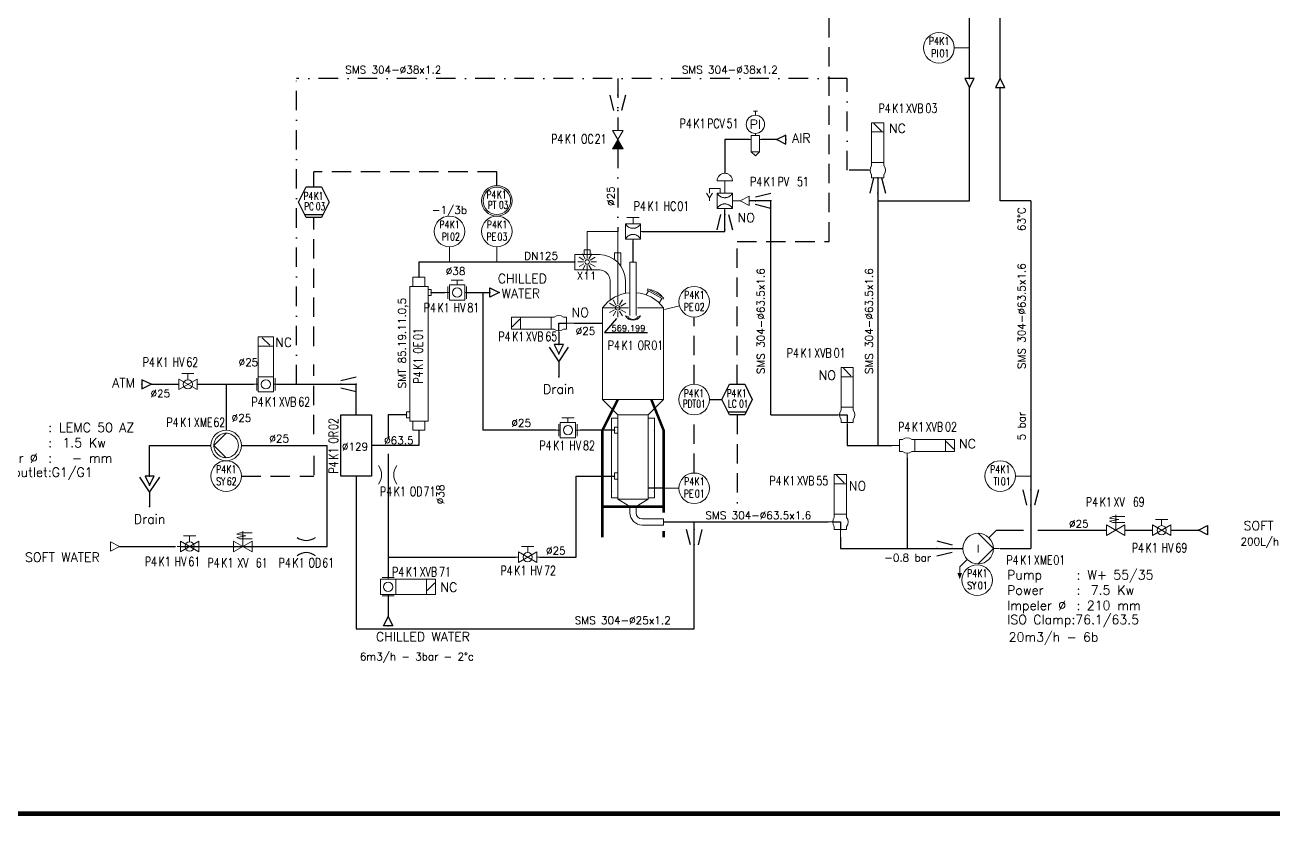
# Model space of a CAD drawing. Header units: inches. Extents: x 12478 to 14012, y 23861 to 24899.
# Drawn here: x 12810.5 to 13218.5, y 23861.4 to 24120.1 of the extents above; entities that cross this region are included whole.
import ezdxf
from ezdxf.enums import TextEntityAlignment as Align

# ---------------------------------------------------------------- set-up
doc = ezdxf.new("R2010")
doc.units = ezdxf.units.IN
doc.header["$MEASUREMENT"] = 0
for name, pattern in [('ACAD_ISO02W100', [15, 12, -3]), ('DASHDOT2', [12.7, 6.35, -3.175, 0, -3.175]), ('DASHED2', [9.525, 6.35, -3.175])]:
    doc.linetypes.add(name, pattern=pattern)
for name, color, linetype in [('14 Pipe Water Cold', 142, 'Continuous'), ('60 TXT International', 7, 'Continuous'), ('CUVERIE', 7, 'Continuous'), ('LIAISON INSTRUMENTATION', 140, 'DASHED2'), ('MATERIEL-DIVERS', 7, 'Continuous'), ('POMPES-PROCESS', 7, 'Continuous'), ('REPERES', 7, 'Continuous'), ('techn-data', 7, 'Continuous'), ('TEXTES', 7, 'Continuous'), ('TUYAUTERIE-DIVERS', 73, 'Continuous'), ('TUYAUTERIE-EAU UTILITES FROIDE', 142, 'Continuous'), ('TUYAUTERIE-GAZ', 3, 'Continuous'), ('TUYAUTERIE-NEP', 4, 'DASHDOT2'), ('TUYAUTERIE-PROCESS', 30, 'Continuous'), ('TXT_ENG', 7, 'Continuous'), ('TXT_FR', 7, 'Continuous'), ('VANNES', 7, 'Continuous'), ('ZN', 1, 'Continuous')]:
    doc.layers.add(name, color=color, linetype=linetype)
for name, color, linetype, lineweight in [('31 Equipment', 7, 'Continuous', 9), ('33 Instruments Labels', 7, 'Continuous', 9), ('40 TXT Data', 7, 'Continuous', 9), ('43 TXT English', 7, 'Continuous', 9)]:
    doc.layers.add(name, color=color, linetype=linetype, lineweight=lineweight)
doc.layers.get('33 Instruments Labels').off()
doc.layers.get('REPERES').off()
doc.styles.add('ROMANS', font='ROMANS.SHX')
doc.styles.add('ROMANT', font='romant')

# ---------------------------------------------------------------- blocks, each defined once
blk = doc.blocks.new('EGOUT')
at = {"color": 7}
for p, q in [((-3.2, 9.61), (0, 4.81)), ((0, 4.81), (3.2, 9.61)), ((0, 4.81), (0, 0))]:
    blk.add_line(p, q, dxfattribs=at)
at = {"color": 7, "extrusion": (0, -1, 0)}
blk.add_point((0, 0), dxfattribs=at)
at = {"layer": 'POMPES-PROCESS', "style": 'ROMANS'}
blk.add_attdef('EGOUT', text='', height=3, dxfattribs=at).set_placement((0, -4), align=Align.MIDDLE)
blk = doc.blocks.new('REPNORM')
at = {"layer": 'TEXTES', "style": 'ROMANS', "width": 0.75}
for tag, p in [('ZONE', (-9.75, -1.25)), ('SOUSZONE', (-5.25, -1.25)), ('ELEMENT', (0, -1.25)), ('NUM', (4.5, -1.25))]:
    blk.add_attdef(tag, p, '', height=3, dxfattribs=at)
blk = doc.blocks.new('FLE23')
at = {"color": 7}
for p, q in [((0, -1.5), (0, 1.5)), ((0, 1.5), (3, 0)), ((3, 0), (0, -1.5))]:
    blk.add_line(p, q, dxfattribs=at)
at = {"layer": 'MATERIEL-DIVERS', "color": 2}
for p in [(0, 0), (3, 0)]:
    blk.add_point(p, dxfattribs=at)
at = {"layer": 'MATERIEL-DIVERS', "color": 7, "extrusion": (-1, 0, 0)}
blk.add_point((0, 0), dxfattribs=at)
at = {"layer": 'MATERIEL-DIVERS', "color": 7, "extrusion": (1, 0, 0)}
blk.add_point((3, 0), dxfattribs=at)
blk = doc.blocks.new('POT')
at = {"layer": 'MATERIEL-DIVERS'}
for p, q in [((-10, 40), (10, 40)), ((-10, 0), (-10, 40)), ((10, 40), (10, 0)), ((10, 0), (-10, 0))]:
    blk.add_line(p, q, dxfattribs=at)
blk = doc.blocks.new('FLE23-A')
at = {"color": 7}
for p, q in [((0, 1.5), (-3, 0)), ((-3, 0), (0, -1.5)), ((0, -1.5), (0, 1.5))]:
    blk.add_line(p, q, dxfattribs=at)
at = {"layer": 'MATERIEL-DIVERS', "color": 7, "extrusion": (-1, 0, 0)}
blk.add_point((-3, 0), dxfattribs=at)
at = {"layer": 'MATERIEL-DIVERS', "color": 2}
for p in [(-3, 0), (0, 0)]:
    blk.add_point(p, dxfattribs=at)
at = {"layer": 'MATERIEL-DIVERS', "color": 7, "extrusion": (1, 0, 0)}
blk.add_point((0, 0), dxfattribs=at)
blk = doc.blocks.new('CR')
at = {"color": 7}
for p, q in [((-2.5, 2.5), (2.5, 1.25)), ((2.5, 1.25), (2.5, 1.25)), ((2.5, -1.25), (-2.5, -2.5))]:
    blk.add_line(p, q, dxfattribs=at)
at = {"color": 7, "extrusion": (-1, 0, 0)}
blk.add_point((-2.5, 0), dxfattribs=at)
at = {"color": 7, "extrusion": (1, 0, 0)}
blk.add_point((2.5, 0), dxfattribs=at)
blk = doc.blocks.new('SMS-304-63')
at = {"layer": 'techn-data', "style": 'ROMANS'}
blk.add_text('SMS 304-%%C63.5x1.6', height=2.5, dxfattribs=at).set_placement((1.64, 2.84), align=Align.MIDDLE_CENTER)
blk = doc.blocks.new('SMS-304-38')
at = {"layer": 'techn-data', "style": 'ROMANS'}
blk.add_text('SMS 304-%%C38x1.2', height=2.5, dxfattribs=at).set_placement((1.64, 2.84), align=Align.MIDDLE_CENTER)
blk = doc.blocks.new('SMS-304-25')
at = {"layer": 'techn-data', "style": 'ROMANS'}
blk.add_text('SMS 304-%%C25x1.2', height=2.5, dxfattribs=at).set_placement((1.64, 2.84), align=Align.MIDDLE_CENTER)
blk = doc.blocks.new('APV-INS-M-L-PI')
at = {"layer": '31 Equipment', "color": 7}
blk.add_line((0, -5), (0, -10), dxfattribs=at)
blk.add_circle((0, 0), 5, dxfattribs=at)
blk = doc.blocks.new('REPINS')
at = {"layer": 'TEXTES', "style": 'ROMANS', "width": 0.75}
for tag, p in [('ZONE', (-3.3, 1)), ('SOUSZONE', (0.1, 1)), ('NUM', (0.2, -3))]:
    blk.add_attdef(tag, p, '', height=2.5, dxfattribs=at)
blk.add_attdef('ELEMENT', text='', height=2.5, dxfattribs=at).set_placement((-0.2, -3), align=Align.RIGHT)
blk = doc.blocks.new('APV-FCE-NRV-GEN-1')
at = {"layer": '31 Equipment'}
h = blk.add_hatch(dxfattribs=at)
h.set_pattern_fill('ANSI31', color=256, scale=0.01, style=0)
h.set_pattern_definition([(45, (0, 0), (-0.02245064, 0.02245064), [])])
h.paths.add_polyline_path([(3, 1.75), (3, -1.75), (0, 0)])
at = {"layer": '31 Equipment', "linetype": 'ACAD_ISO02W100', "ltscale": 38}
for p, q in [((-3, 0), (-5, 0)), ((0, 0), (-3, 1.75)), ((-3, 1.75), (-3, -1.75)), ((0, 0), (-3, -1.75)), ((0, 0), (3, 1.75)), ((0, 0), (3, -1.75)), ((3, 1.75), (3, -1.75)), ((3, 0), (5, 0))]:
    blk.add_line(p, q, dxfattribs=at)
blk = doc.blocks.new('APV-VLV-MODUL-CPVO-1')
at = {"layer": '31 Equipment', "linetype": 'ACAD_ISO02W100', "ltscale": 38}
for p, q in [((2.5, 6.5), (-2.5, 6.5)), ((0, 2.5), (0, 6.5)), ((-2.5, 0), (-5, 0)), ((2.5, 2.5), (-2.5, 2.5)), ((-2.5, 2.5), (-2.5, -2.5)), ((2.5, -2.5), (2.5, 2.5)), ((-2.5, -2.5), (2.5, -2.5)), ((0, -2.5), (0, -5))]:
    blk.add_line(p, q, dxfattribs=at)
at = {"layer": '31 Equipment'}
for p, q in [((-8, 0), (-10, 0)), ((1.5, 2.5), (1.5, 4)), ((1.5, 4), (5, 4)), ((4, 2.5), (5, 1)), ((5, 2.5), (5, 4)), ((5, 1), (6, 2.5)), ((5, 1), (5, 0))]:
    blk.add_line(p, q, dxfattribs=at)
at = {"layer": '31 Equipment', "color": 7}
for p, q in [((-8, -1.5), (-8, 1.5)), ((-8, 1.5), (-5, 0)), ((-5, 0), (-8, -1.5))]:
    blk.add_line(p, q, dxfattribs=at)
at = {"layer": '31 Equipment', "linetype": 'ACAD_ISO02W100', "ltscale": 38}
for centre, radius, start, end in [((0, 6.5), 2.5, 0, 180), ((0, 3.83), 2.83, 208.0725, 331.9275), ((0, -3.83), 2.83, 28.0725, 151.9275)]:
    blk.add_arc(centre, radius, start, end, dxfattribs=at)
blk = doc.blocks.new('APV-PNE-GEN-PRESREGL-1')
at = {"layer": '31 Equipment', "color": 7}
for p, q in [((-0.67, 9.33), (0.67, 9.33)), ((0, 8), (0, 9.33)), ((-1.33, 0), (-2, 0)), ((-1.33, -4), (-1.33, 1.33)), ((-1.33, 1.33), (1.33, 1.33)), ((1.33, 1.33), (1.33, -4)), ((1.33, 0), (2, 0)), ((-1.33, -4), (0, -5.33)), ((1.33, -4), (-1.33, -4)), ((0, -5.33), (1.33, -4))]:
    blk.add_line(p, q, dxfattribs=at)
at = {"layer": '31 Equipment'}
blk.add_line((0, 2), (0, 1.33), dxfattribs=at)
blk.add_circle((0, 5), 3, dxfattribs=at)
at = {"layer": '31 Equipment', "style": 'ROMANS'}
blk.add_text('PI', height=3, dxfattribs=at).set_placement((0, 5), align=Align.MIDDLE)
blk = doc.blocks.new('REPNORM1')
at = {"layer": 'TEXTES', "style": 'ROMANS', "width": 0.75}
for tag, p in [('ZONE', (-9.75, -1.25)), ('SOUSZONE', (-5.25, -1.25)), ('ELEMENT', (-0.75, -1.25)), ('NUM', (5.59, -1.22))]:
    blk.add_attdef(tag, p, '', height=3, dxfattribs=at)
blk = doc.blocks.new('APV-VLVM-MODUL-RG+RGE-1')
at = {"layer": '31 Equipment', "ltscale": 38}
for p, q in [((-2, 4.5), (2, 4.5)), ((0, 2.5), (0, 4.5))]:
    blk.add_line(p, q, dxfattribs=at)
at = {"layer": '31 Equipment', "linetype": 'ACAD_ISO02W100', "ltscale": 38}
for p, q in [((2.5, 2.5), (-2.5, 2.5)), ((-2.5, 2.5), (-2.5, -2.5)), ((2.5, -2.5), (2.5, 2.5)), ((2.5, 0), (5, 0)), ((-2.5, -2.5), (2.5, -2.5)), ((0, -2.5), (0, -5))]:
    blk.add_line(p, q, dxfattribs=at)
for centre, start, end in [((0, 3.83), 208.0725, 331.9275), ((0, -3.83), 28.0725, 151.9275)]:
    blk.add_arc(centre, 2.83, start, end, dxfattribs=at)
blk = doc.blocks.new('APV-EQUIPT-SPECIAL-COLUMN-2')
at = {"layer": '31 Equipment'}
for p, q in [((-15, 100), (-5, 100)), ((-15, 95), (-15, 100)), ((-5, 80), (-5, 100)), ((-16, 93.94), (-14, 93.94)), ((-16, 93.94), (-16, 92.4)), ((-14, 92.4), (-14, 93.94)), ((-19, 92.4), (-19, 87.4)), ((-19, 92.4), (-11, 92.4)), ((-6, 92.94), (-4, 92.94)), ((-6, 92.94), (-6, 91)), ((-4, 89), (-4, 92.94)), ((-1, 89.9), (1, 89.9)), ((-1, 72.53), (-1, 89.9)), ((1, 89.9), (1, 72.53)), ((-19, 87.4), (-11, 87.4)), ((-7.5, 83.9), (-7.5, 77.5)), ((-2.5, 83.9), (-2.5, 79.75)), ((5.07, 80.54), (4.33, 79.24)), ((4.64, 80.79), (4.89, 81.22)), ((9.85, 77.81), (4.64, 80.79)), ((10.1, 78.25), (4.89, 81.22)), ((8.67, 76.76), (9.41, 78.06)), ((9.85, 77.81), (10.1, 78.25)), ((-1.5, 75), (-10, 75)), ((-10, 75), (-10, 45)), ((10, 75), (1.5, 75)), ((10, 45), (10, 75)), ((-1.63, 72.15), (-2.5, 72.4)), ((2.5, 72.4), (1.63, 72.15)), ((-5, 40), (-10, 45)), ((10, 45), (-10, 45)), ((10, 45), (5, 40)), ((-5, 38.9), (-7, 38.9)), ((-7, 38.9), (-7, 12.9)), ((5, 40), (-5, 40)), ((-5, 40), (-5, 12.4)), ((5, 12.4), (5, 40)), ((5, 38.9), (7, 38.9)), ((7, 38.9), (7, 12.9)), ((-5, 36), (-6, 36)), ((-6, 36), (-6, 34)), ((-6, 34), (-5, 34)), ((-5, 21.01), (-6, 21.01)), ((-6, 21.01), (-6, 19.01)), ((-6, 19.01), (-5, 19.01)), ((-7, 12.9), (-5, 12.9)), ((5, 12.4), (-5, 12.4)), ((-5, 12.4), (-1, 10)), ((1, 10), (5, 12.4)), ((7, 12.9), (5, 12.9)), ((-1, 10), (-1, 8)), ((1, 10), (-1, 10)), ((1, 8), (1, 10)), ((3, 6), (10, 6)), ((10, 6), (10, 4)), ((10, 4), (3, 4))]:
    blk.add_line(p, q, dxfattribs=at)
at = {"layer": '31 Equipment', "color": 7}
for p, q in [((-15, 91.19), (-15, 95)), ((-16.19, 90), (-18.05, 90)), ((-16.03, 90.6), (-17.65, 91.53)), ((-15.6, 91.03), (-16.53, 92.65)), ((-14.4, 91.03), (-13.47, 92.65)), ((-13.97, 90.6), (-12.35, 91.53)), ((-13.81, 90), (-11.95, 90)), ((-16.03, 89.4), (-17.65, 88.47)), ((-15.6, 88.97), (-16.53, 87.35)), ((-15, 88.81), (-15, 86.95)), ((-14.4, 88.97), (-13.47, 87.35)), ((-13.97, 89.4), (-12.35, 88.47)), ((-5.6, 76.03), (-6.53, 77.65)), ((-5, 76.19), (-5, 80)), ((-4.4, 76.03), (-3.47, 77.65)), ((-6.19, 75), (-8.05, 75)), ((-6.03, 75.6), (-7.65, 76.53)), ((-6.03, 74.4), (-7.65, 73.47)), ((-5.6, 73.97), (-6.53, 72.35)), ((-5, 73.81), (-5, 71.95)), ((-4.4, 73.97), (-3.47, 72.35)), ((-3.97, 75.6), (-2.35, 76.53)), ((-3.97, 74.4), (-2.35, 73.47)), ((-3.81, 75), (-1.95, 75))]:
    blk.add_line(p, q, dxfattribs=at)
at = {"layer": '31 Equipment', "ltscale": 38, "const_width": 0.83}
for points in [[(-10, 0), (-10, 35), (-5, 45)], [(10, 8), (10, 35), (6, 45)], [(-10, 10), (10, 10)], [(10, 0), (10, 2)]]:
    blk.add_lwpolyline(points, dxfattribs=at)
at = {"layer": '31 Equipment', "color": 7}
for centre in [(-15, 90), (-5, 75)]:
    blk.add_circle(centre, 0.738, dxfattribs=at)
at = {"layer": '31 Equipment'}
for centre, radius, start, end in [((-11, 83.9), 8.5, 0, 90), ((-11, 83.9), 3.5, 0, 90), ((0, 67.5), 12.5, 94.5886, 143.1301), ((0, 67.5), 12.5, 36.8699, 85.4114), ((4.52, 74.53), 6.5, 37.6353, 82.875), ((0, 73.82), 2.87, 209.4856, 330.5144), ((0, 73.07), 1.87, 209.4856, 330.5144), ((3, 8), 4, 180, 270), ((3, 8), 2, 180, 270)]:
    blk.add_arc(centre, radius, start, end, dxfattribs=at)
at = {"layer": '31 Equipment', "ltscale": 38}
for p in [(-5, 100), (-19, 90), (0, 90), (-10, 70), (-6, 35), (7, 35), (-6, 20), (-7, 15), (7, 15), (10, 5)]:
    blk.add_point(p, dxfattribs=at)
blk = doc.blocks.new('APV-INS-F-PLC-LC')
at = {"layer": '31 Equipment', "lineweight": -3}
for p, q in [((-5, 0), (-2.5, 5)), ((-2.5, 5), (2.5, 5)), ((2.5, 5), (5, 0)), ((-2.5, -5), (-5, 0)), ((5, 0), (2.5, -5)), ((-3, -4), (3, -4)), ((2.5, -5), (-2.5, -5))]:
    blk.add_line(p, q, dxfattribs=at)
blk = doc.blocks.new('APV-INS-M-L-PDT')
at = {"layer": '31 Equipment', "color": 7}
blk.add_circle((0, 0), 5, dxfattribs=at)
blk = doc.blocks.new('APV-INS-M-L-PE')
at = {"layer": '31 Equipment', "color": 7}
blk.add_line((0, -5), (0, -10), dxfattribs=at)
blk.add_circle((0, 0), 5, dxfattribs=at)
blk = doc.blocks.new('REPINS2')
at = {"layer": 'TEXTES', "style": 'ROMANS', "width": 0.7}
for tag, p in [('ZONE', (-3.35, 0.8)), ('SOUSZONE', (0.05, 0.8)), ('NUM', (0.7, -2.6))]:
    blk.add_attdef(tag, p, '', height=2.5, dxfattribs=at)
blk.add_attdef('ELEMENT', text='', height=2.5, dxfattribs=at).set_placement((-1.56, -2.59), align=Align.CENTER)
blk = doc.blocks.new('APV-VLV-SSEAT-SW41-3')
at = {"layer": '31 Equipment', "ltscale": 38}
for p, q in [((1.25, 15.25), (-1.25, 12.75)), ((-2, 2.5), (-2, 1.5)), ((2, 2.5), (2, 1.5)), ((2.5, 0), (4, 0)), ((-2, -2.5), (-2, -1.5)), ((2, -2.5), (-2, -2.5)), ((-2, -2.5), (2, -2.5)), ((0, -2.5), (0, -5)), ((2, -2.5), (2, -1.5))]:
    blk.add_line(p, q, dxfattribs=at)
for points in [[(-2, 12.5), (2, 12.5), (2, 15.5), (-2, 15.5)], [(-2, 2.5), (2, 2.5), (2, 12.5), (-2, 12.5)]]:
    blk.add_lwpolyline(points, close=True, dxfattribs=at)
for start, end in [(143.1301, 216.8699), (323.1301, 36.8699)]:
    blk.add_arc((0, 0), 2.5, start, end, dxfattribs=at)
blk = doc.blocks.new('APV-PMP-GEN-CENTRI-1')
at = {"layer": '31 Equipment', "ltscale": 38}
for p, q in [((5, 0), (0, 5)), ((-5, 0), (-7, 0)), ((5, 0), (0, -5)), ((5, 0), (7, 0))]:
    blk.add_line(p, q, dxfattribs=at)
blk.add_circle((0, 0), 5, dxfattribs=at)
at = {"layer": '31 Equipment', "style": 'ROMANT', "flags": 8}
blk.add_attdef('I', text='', height=2.5, dxfattribs=at).set_placement((0, 0), align=Align.MIDDLE)
blk = doc.blocks.new('APV-INS-M-L-TI')
at = {"layer": '31 Equipment', "color": 7}
blk.add_line((0, -5), (0, -10), dxfattribs=at)
blk.add_circle((0, 0), 5, dxfattribs=at)
blk = doc.blocks.new('APV-PMP-GEN-FLUSH-1')
at = {"layer": '31 Equipment', "color": 7}
for p, q in [((-3.54, 3.54), (-6, 6)), ((5.99, -6), (3.53, -3.54))]:
    blk.add_line(p, q, dxfattribs=at)
at = {"layer": '31 Equipment', "linetype": 'ACAD_ISO02W100', "ltscale": 38}
blk.add_line((6, -6), (6, -8), dxfattribs=at)
at = {"layer": '31 Equipment'}
blk.add_lwpolyline([(6, -10, 0, 1.5, 0), (6, -8, 1.5, 1.5, 0)], format="xyseb", dxfattribs=at)
blk = doc.blocks.new('APV-VLVM-BALL-KHV+MF-1')
at = {"layer": '31 Equipment', "ltscale": 38}
for p, q in [((-3, 0), (-4, 0)), ((3, 0), (4, 0))]:
    blk.add_line(p, q, dxfattribs=at)
at = {"layer": '31 Equipment'}
for p, q in [((-3, 1.734), (-3, -1.734)), ((-3, -1.734), (3, 1.734)), ((3, -1.734), (-3, 1.734)), ((-2, 3.5), (2, 3.5)), ((0, 1.5), (0, 3.5)), ((3, 1.734), (3, -1.734))]:
    blk.add_line(p, q, dxfattribs=at)
blk.add_circle((0, 0), 1.5, dxfattribs=at)
blk = doc.blocks.new('APV-VLV-SOLV-22-1')
at = {"layer": '31 Equipment', "linetype": 'ACAD_ISO02W100', "ltscale": 38}
for p, q in [((-1, 4.5), (-2, 4)), ((3, 4.5), (-1, 4.5)), ((0, 0), (0, 5)), ((-2, 4), (1, 3.5)), ((-2, 3), (1, 3.5)), ((-1, 2.5), (-2, 3)), ((3, 2.5), (-1, 2.5))]:
    blk.add_line(p, q, dxfattribs=at)
at = {"layer": '31 Equipment', "ltscale": 38}
for p, q in [((-3, 0), (-4, 0)), ((3, 0), (4, 0))]:
    blk.add_line(p, q, dxfattribs=at)
at = {"layer": '31 Equipment'}
for p, q in [((-3, 1.734), (-3, -1.734)), ((-3, -1.734), (3, 1.734)), ((3, -1.734), (-3, 1.734)), ((3, 1.734), (3, -1.734))]:
    blk.add_line(p, q, dxfattribs=at)
blk = doc.blocks.new('APV-FCE-GEN-REDBORE-1')
at = {"layer": '31 Equipment', "color": 7}
for centre, start, end in [((0, 7), 233.1, 306.9), ((0, -7), 53.1, 126.9)]:
    blk.add_arc(centre, 5, start, end, dxfattribs=at)
blk = doc.blocks.new('OP')
at = {"color": 7}
for centre, start, end in [((0, 7), 233.1, 306.9), ((0, -7), 53.1, 126.9)]:
    blk.add_arc(centre, 5, start, end, dxfattribs=at)
blk = doc.blocks.new('APV-PMP-GEN-VAC-1')
at = {"layer": '31 Equipment', "ltscale": 38}
for p, q in [((-5, 0), (-7, 0)), ((5, 0), (7, 0))]:
    blk.add_line(p, q, dxfattribs=at)
at = {"layer": '31 Equipment', "linetype": 'ACAD_ISO02W100', "ltscale": 38}
for p, q in [((0, 4), (4, 0)), ((4, 0), (0, -4))]:
    blk.add_line(p, q, dxfattribs=at)
at = {"layer": '31 Equipment', "ltscale": 38}
blk.add_circle((0, 0), 5, dxfattribs=at)
at = {"layer": '31 Equipment', "linetype": 'ACAD_ISO02W100', "ltscale": 38}
blk.add_circle((0, 0), 4, dxfattribs=at)
blk = doc.blocks.new('APV-SIGN-ARW-FLOW-1')
at = {"layer": '31 Equipment'}
for p, q in [((-1.5, -1.5), (-1.5, 1.5)), ((-1.5, 1.5), (1.5, 0)), ((1.5, 0), (-1.5, -1.5))]:
    blk.add_line(p, q, dxfattribs=at)
blk = doc.blocks.new('NBF_ARROW-4TEXTS')
at = {"layer": '40 TXT Data', "color": 5, "style": 'ROMANS'}
blk.add_attdef('CAPACITY', text='', height=2.5, dxfattribs=at).set_placement((-5, 4), align=Align.BOTTOM_RIGHT)
blk.add_attdef('PID-NO/TAG', text='', height=2.5, dxfattribs=at).set_placement((-5, -7), align=Align.TOP_RIGHT)
at = {"layer": '43 TXT English', "style": 'ROMANS'}
blk.add_attdef('TEXT-ENG', text='', height=3, dxfattribs=at).set_placement((-5, -1), align=Align.BOTTOM_RIGHT)
at = {"layer": '60 TXT International', "style": 'ROMANS'}
blk.add_attdef('TEXT-RUS', text='', height=3, dxfattribs=at).set_placement((-5, -2), align=Align.TOP_RIGHT)
blk = doc.blocks.new('APV-VLV-SSEAT-SW41-4')
at = {"layer": '31 Equipment', "ltscale": 38}
for p, q in [((1.25, 15.25), (-1.25, 12.75)), ((-2, 2.5), (-2, 1.5)), ((2, 2.5), (2, 1.5)), ((-2, -2.5), (-2, -1.5)), ((-2, -2.5), (2, -2.5)), ((2, -2.5), (2, -1.5))]:
    blk.add_line(p, q, dxfattribs=at)
at = {"layer": '31 Equipment', "lineweight": 30}
for p, q in [((2.5, 0), (0, 0)), ((0, 0), (0, -2.5))]:
    blk.add_line(p, q, dxfattribs=at)
at = {"layer": '31 Equipment'}
for p, q in [((4, 0), (2.5, 0)), ((0, -5), (0, -2.5))]:
    blk.add_line(p, q, dxfattribs=at)
at = {"layer": '31 Equipment', "ltscale": 38}
for points in [[(-2, 12.5), (2, 12.5), (2, 15.5), (-2, 15.5)], [(-2, 2.5), (2, 2.5), (2, 12.5), (-2, 12.5)]]:
    blk.add_lwpolyline(points, close=True, dxfattribs=at)
for start, end in [(143.1301, 216.8699), (323.1301, 36.8699)]:
    blk.add_arc((0, 0), 2.5, start, end, dxfattribs=at)
blk = doc.blocks.new('APV-INS-M-L-SY')
at = {"layer": '31 Equipment', "color": 7}
blk.add_circle((0, 0), 5, dxfattribs=at)
blk = doc.blocks.new('APV-VLVM-BFLY-SVS-1')
at = {"layer": '31 Equipment', "ltscale": 38}
for p, q in [((-2.5, 0), (-4, 0)), ((2.5, 2.5), (-2.5, 2.5)), ((-2.5, 2.5), (-2.5, -2.5)), ((-2, 4), (2, 4)), ((0, 2.5), (0, 4)), ((2.5, -2.5), (2.5, 2.5)), ((2.5, 0), (4, 0)), ((-2.5, -2.5), (2.5, -2.5))]:
    blk.add_line(p, q, dxfattribs=at)
at = {"layer": '31 Equipment'}
for p, q in [((-3, 2), (-3, -2)), ((3, -2), (3, 2))]:
    blk.add_line(p, q, dxfattribs=at)
at = {"layer": '31 Equipment', "ltscale": 38}
blk.add_circle((0, 0), 1.5, dxfattribs=at)
blk = doc.blocks.new('APV-VLV-BFLY-SVS-3')
at = {"layer": '31 Equipment', "ltscale": 38}
for p, q in [((1.25, 15.25), (-1.25, 12.75)), ((-2.5, 0), (-4, 0)), ((2.5, 2.5), (-2.5, 2.5)), ((-2.5, 2.5), (-2.5, -2.5)), ((2.5, -2.5), (2.5, 2.5)), ((2.5, 0), (4, 0)), ((-2.5, -2.5), (2.5, -2.5))]:
    blk.add_line(p, q, dxfattribs=at)
at = {"layer": '31 Equipment'}
for p, q in [((-3, 2), (-3, -2)), ((3, -2), (3, 2))]:
    blk.add_line(p, q, dxfattribs=at)
at = {"layer": '31 Equipment', "ltscale": 38}
for points in [[(-2.5, 12.5), (2.5, 12.5), (2.5, 15.5), (-2.5, 15.5)], [(-2.5, 2.5), (2.5, 2.5), (2.5, 12.5), (-2.5, 12.5)]]:
    blk.add_lwpolyline(points, close=True, dxfattribs=at)
blk.add_circle((0, 0), 1.5, dxfattribs=at)
blk = doc.blocks.new('APV-INS-F-L-TT')
at = {"layer": '31 Equipment'}
for radius in [5, 4.5]:
    blk.add_circle((0, 0), radius, dxfattribs=at)
blk = doc.blocks.new('APV-HEX-TUB-11')
at = {"layer": '31 Equipment'}
for p, q in [((3, 2), (0, 2)), ((0, 2), (0, -2)), ((47, 3), (3, 3)), ((3, 3), (3, -3)), ((4, 3), (4, 4)), ((4, 4), (6, 4)), ((6, 4), (6, 3)), ((47, -3), (47, 3)), ((47, 2), (50, 2)), ((50, 2), (50, -2)), ((0, -2), (3, -2)), ((3, -3), (47, -3)), ((44, -4), (44, -3)), ((46, -4), (44, -4)), ((46, -3), (46, -4)), ((50, -2), (47, -2))]:
    blk.add_line(p, q, dxfattribs=at)
at = {"layer": '31 Equipment', "ltscale": 38}
for p in [(0, 0), (5, 4), (50, 0), (45, -4)]:
    blk.add_point(p, dxfattribs=at)
blk = doc.blocks.new('TEXT-PUMP_caract_ANGLAIS')
at = {"layer": 'techn-data', "style": 'ROMANS'}
for s, p in [('Pump', (-22, 9)), ('Power', (-22, 4)), ('Kw', (14, 4)), ('Impeler %%C', (-22, -1)), ('mm', (14, -1))]:
    blk.add_text(s, height=3, dxfattribs=at).set_placement(p)
for p in [(2, 9), (2, 4), (2, -1)]:
    blk.add_text(':', height=3, dxfattribs=at).set_placement(p, align=Align.RIGHT)
blk.add_attdef('Type', (4.23, 9), '', height=3, dxfattribs=at)
for tag, p in [('Pui', (11.76, 4)), ('Dia', (11.76, -1))]:
    blk.add_attdef(tag, text='', height=3, dxfattribs=at).set_placement(p, align=Align.RIGHT)

msp = doc.modelspace()

# ---------------------------------------------------------------- linework, layer by layer
at = {"layer": '14 Pipe Water Cold'}
for p, q in [((12851.28, 23982.56), (12871.28, 23982.56)), ((12851.28, 23972.56), (12851.28, 23982.56)), ((12861.28, 23949.52), (12909.33, 23949.52))]:
    msp.add_line(p, q, dxfattribs=at)
at = {"layer": 'LIAISON INSTRUMENTATION'}
for p, q in [((13073.45, 24049.27), (13073.45, 24124.29)), ((12964.78, 24072.08), (12904.94, 24072.08)), ((12904.94, 24067.08), (12904.94, 24072.08)), ((12964.78, 24067.56), (12964.78, 24072.08)), ((12904.94, 24015.08), (12904.94, 24057.08)), ((13043.28, 24002.56), (13043.28, 24049.27)), ((13043.28, 24049.27), (13073.45, 24049.27)), ((13029.28, 24002.56), (13029.28, 24024.56)), ((12904.94, 23986.23), (12904.94, 24009.08)), ((13034.28, 23997.56), (13038.28, 23997.56)), ((13029.28, 23973.56), (13029.28, 23992.56)), ((13043.28, 23992.56), (13043.28, 23963.56)), ((12904.94, 23979.23), (12904.94, 23972.56)), ((12881.28, 23972.56), (12904.94, 23972.56))]:
    msp.add_line(p, q, dxfattribs=at)
at = {"layer": 'MATERIEL-DIVERS'}
msp.add_line((13019.28, 23968.56), (13014.28, 23968.56), dxfattribs=at)
at = {"layer": 'techn-data'}
msp.add_lwpolyline([(13003.84, 24024.03), (12999.95, 24019.52), (13014.07, 24019.52)], dxfattribs=at)
at = {"layer": 'TUYAUTERIE-DIVERS'}
for p, q in [((12990.03, 24022.56), (12999.28, 24022.56)), ((12985.03, 24019.56), (12985.03, 24015.58))]:
    msp.add_line(p, q, dxfattribs=at)
at = {"layer": 'TUYAUTERIE-EAU UTILITES FROIDE'}
for p, q in [((12943.28, 24032.56), (12947.8, 24032.56)), ((12954.8, 24032.56), (12962.52, 24032.56)), ((12960.21, 24032.56), (12960.21, 23987.56)), ((12935.28, 23992.56), (12929.24, 23992.56)), ((12929.24, 23992.56), (12929.24, 23984.62)), ((12984.02, 23987.56), (12960.21, 23987.56)), ((13003.28, 23987.56), (12992.02, 23987.56)), ((12881.28, 23982.56), (12909.33, 23982.56)), ((12909.33, 23949.52), (12909.33, 23982.56)), ((12929.24, 23979.86), (12929.24, 23957.56)), ((12990.75, 23972.56), (13003.28, 23972.56)), ((12990.75, 23946.06), (12990.75, 23972.56)), ((12929.24, 23957.56), (12929.24, 23939.35)), ((13128.08, 23954.85), (13136.91, 23954.85)), ((13141.56, 23954.85), (13164.08, 23954.85)), ((13170.08, 23954.85), (13179.08, 23954.85)), ((13185.08, 23954.85), (13194.08, 23954.85)), ((12841.48, 23949.52), (12859.73, 23949.52)), ((12867.33, 23949.52), (12876.33, 23949.52)), ((12929.24, 23946.06), (12970.86, 23946.06)), ((12978.86, 23946.06), (12990.75, 23946.06)), ((12929.24, 23933.35), (12929.24, 23926.55))]:
    msp.add_line(p, q, dxfattribs=at)
at = {"layer": 'TUYAUTERIE-GAZ'}
for p, q in [((13047.28, 24082.56), (13039.28, 24082.56)), ((13039.28, 24082.56), (13039.28, 24071.56)), ((13056.28, 24082.56), (13051.28, 24082.56)), ((12939.28, 24042.56), (12990.28, 24042.56)), ((12939.28, 24042.56), (12939.28, 24037.56)), ((12851.78, 24002.56), (12860.78, 24002.56)), ((12866.78, 24002.56), (12885.28, 24002.56)), ((12876.28, 24002.56), (12876.28, 23987.56)), ((12892.78, 24002.56), (12918.78, 24002.56)), ((12918.78, 23992.56), (12918.78, 24002.56)), ((12939.28, 23987.56), (12939.28, 23982.56)), ((12939.28, 23982.56), (12923.78, 23982.56))]:
    msp.add_line(p, q, dxfattribs=at)
at = {"layer": 'TUYAUTERIE-NEP'}
for p, q in [((12899.28, 24002.56), (12899.28, 24102.56)), ((13079.28, 24102.56), (12899.28, 24102.56)), ((13004.28, 24102.56), (13004.28, 24085.56)), ((13079.28, 24072.56), (13079.28, 24102.56)), ((13004.28, 24079.56), (13004.28, 24052.56)), ((13086.28, 24072.56), (13079.28, 24072.56))]:
    msp.add_line(p, q, dxfattribs=at)
at = {"layer": 'TUYAUTERIE-PROCESS'}
for p, q in [((13119.28, 24102.56), (13119.28, 24527.56)), ((13129.28, 24102.56), (13129.28, 24352.56)), ((13119.28, 24062.56), (13119.28, 24099.54)), ((13129.28, 24062.56), (13129.28, 24099.56)), ((13089.28, 24070.06), (13089.28, 23982.56)), ((13054.28, 24062.56), (13047.28, 24062.56)), ((13054.28, 23992.56), (13054.28, 24062.56)), ((13089.28, 24062.56), (13119.28, 24062.56)), ((13139.28, 24062.56), (13129.28, 24062.56)), ((13139.28, 24062.56), (13139.28, 23948.85)), ((13039.28, 24052.56), (13039.28, 24059.56)), ((13009.28, 24042.56), (13009.28, 24049.56)), ((13012.28, 24052.56), (13039.28, 24052.56)), ((13054.28, 23992.56), (13076.28, 23992.56)), ((13079.28, 23989.56), (13079.28, 23982.56)), ((13079.28, 23982.56), (13093.88, 23982.56)), ((13098.88, 23978.56), (13098.88, 23948.85)), ((12918.78, 23972.56), (12918.78, 23922.56)), ((13019.28, 23957.56), (13073.08, 23957.56)), ((13029.28, 23922.56), (13029.28, 23957.56)), ((13077.08, 23952.56), (13077.08, 23948.85)), ((13077.08, 23948.85), (13117.08, 23948.85)), ((13129.28, 23948.85), (13139.28, 23948.85)), ((12918.78, 23922.56), (13029.28, 23922.56))]:
    msp.add_line(p, q, dxfattribs=at)
at = {"layer": 'ZN', "const_width": 1.5}
msp.add_lwpolyline([(12478.5, 24597.54), (13028.76, 24597.54), (13028.76, 24820.54), (13635.97, 24820.54), (13635.97, 24350.51), (13547.76, 24350.51), (13547.76, 23862.15), (12478.5, 23862.15)], close=True, dxfattribs=at)

# ---------------------------------------------------------------- block references
at = {"layer": '31 Equipment'}
for name, p, rotation in [('APV-INS-M-L-PI', (13109.28, 24112.56), 90), ('APV-FCE-NRV-GEN-1', (13004.28, 24082.56), 270), ('APV-INS-M-L-PE', (13029.28, 24029.56), 285), ('APV-PMP-GEN-VAC-1', (12876.28, 23982.56), 180), ('APV-VLV-SSEAT-SW41-3', (13098.88, 23982.56), 270), ('APV-INS-M-L-TI', (13129.28, 23972.56), 90), ('APV-INS-M-L-PE', (13029.28, 23968.56), 270)]:
    msp.add_blockref(name, p, dxfattribs=dict(at, rotation=rotation))
at = {"layer": '31 Equipment', "xscale": -1}
for name, p in [('APV-VLV-SSEAT-SW41-3', (13089.28, 24072.56)), ('APV-PMP-GEN-FLUSH-1', (13122.08, 23948.85))]:
    msp.add_blockref(name, p, dxfattribs=at)
at = {"layer": '31 Equipment'}
for name, p in [('APV-INS-F-PLC-LC', (12904.94, 24062.08)), ('APV-INS-M-L-PI', (12949.28, 24052.56)), ('APV-INS-M-L-PI', (12964.78, 24052.56)), ('APV-VLVM-MODUL-RG+RGE-1', (13009.28, 24052.56)), ('APV-EQUIPT-SPECIAL-COLUMN-2', (13009.28, 23952.56)), ('APV-VLVM-BALL-KHV+MF-1', (12863.78, 24002.56)), ('APV-INS-M-L-PDT', (13029.28, 23997.56)), ('APV-INS-F-PLC-LC', (13043.28, 23997.56)), ('APV-VLV-SOLV-22-1', (13167.08, 23954.85)), ('APV-VLVM-BALL-KHV+MF-1', (13182.08, 23954.85)), ('APV-VLVM-BALL-KHV+MF-1', (12864.33, 23949.52)), ('APV-VLV-SOLV-22-1', (12881.74, 23949.52)), ('APV-SIGN-ARW-FLOW-1', (12839.98, 23949.52)), ('APV-VLVM-BALL-KHV+MF-1', (12974.86, 23946.06))]:
    msp.add_blockref(name, p, dxfattribs=at)
at = {"layer": '31 Equipment', "xscale": -1, "yscale": -1, "rotation": 270}
msp.add_blockref('APV-HEX-TUB-11', (12939.28, 23987.56), dxfattribs=at)
at = {"layer": '31 Equipment'}
for name, p, values in [('APV-PMP-GEN-CENTRI-1', (13122.08, 23948.85), {'I': 'I'}), ('NBF_ARROW-4TEXTS', (12839.98, 23949.52), {'TEXT-RUS': '  SOFT WATER'})]:
    msp.add_blockref(name, p, dxfattribs=at).add_auto_attribs(values)
at = {"layer": '33 Instruments Labels'}
msp.add_blockref('APV-INS-F-L-TT', (12964.78, 24062.56), dxfattribs=at)
at = {"layer": 'CUVERIE', "xscale": 0.5, "yscale": 0.5, "zscale": 0.5}
msp.add_blockref('POT', (12918.78, 23972.56), dxfattribs=at)
at = {"layer": 'MATERIEL-DIVERS', "xscale": -1, "rotation": 90}
for name, p in [('FLE23', (13119.28, 24102.56)), ('APV-VLV-SSEAT-SW41-4', (12985.03, 24022.56)), ('FLE23', (12851.28, 23972.56))]:
    msp.add_blockref(name, p, dxfattribs=at)
at = {"layer": 'MATERIEL-DIVERS', "xscale": -1, "yscale": -1, "rotation": 90}
msp.add_blockref('FLE23-A', (13129.28, 24099.56), dxfattribs=at)
at = {"layer": 'MATERIEL-DIVERS'}
for name, p, rotation in [('CR', (13004.28, 24094.56), 270), ('CR', (13089.28, 24067.56), 90), ('CR', (13051.78, 24062.56), 180), ('CR', (13039.26, 24055.56), 89.99999999999999), ('FLE23-A', (12985.03, 24015.56), 90), ('CR', (12916.28, 24002.56), 180), ('FLE23-A', (12848.78, 24002.56), 180), ('CR', (13139.28, 23965.56), 270), ('FLE23', (13197.08, 23954.85), 180), ('CR', (13029.28, 23952.56), 270), ('FLE23', (12929.24, 23923.55), 90)]:
    msp.add_blockref(name, p, dxfattribs=dict(at, rotation=rotation))
for name, p in [('FLE23-A', (13059.28, 24082.56)), ('OP', (12902.47, 23949.52)), ('CR', (13111.08, 23948.85))]:
    msp.add_blockref(name, p, dxfattribs=at)
at = {"layer": 'MATERIEL-DIVERS', "xscale": -1}
for name, p in [('FLE23-A', (12962.52, 24032.56)), ('APV-VLV-SSEAT-SW41-4', (13079.28, 23992.56)), ('APV-VLV-SSEAT-SW41-4', (13077.08, 23957.56))]:
    msp.add_blockref(name, p, dxfattribs=at)
at = {"layer": 'MATERIEL-DIVERS'}
msp.add_blockref('EGOUT', (12985.03, 24005.06), dxfattribs=at).add_auto_attribs({'EGOUT': 'Drain'})
ref = msp.add_blockref('EGOUT', (12851.28, 23962.56), dxfattribs=dict(at, xscale=-1))
ref.add_attrib('EGOUT', 'Drain', dxfattribs={"layer": 'POMPES-PROCESS', "height": 3, "style": 'ROMANS'}).set_placement((12851.28, 23958.56), align=Align.MIDDLE)
at = {"layer": 'REPERES'}
for name, p, values in [('REPINS', (13109.28, 24112.56), {'ZONE': 'P4', 'SOUSZONE': 'K1', 'ELEMENT': 'PI', 'NUM': '01'}), ('REPNORM1', (13099.28, 24092.56), {'ZONE': 'P4', 'SOUSZONE': 'K1', 'ELEMENT': 'XVB', 'NUM': '03'}), ('REPNORM1', (13034.28, 24087.56), {'ZONE': 'P4', 'SOUSZONE': 'K1', 'ELEMENT': 'PCV', 'NUM': '51'}), ('REPNORM', (12992.28, 24082.56), {'ZONE': 'P4', 'SOUSZONE': 'K1', 'ELEMENT': 'OC', 'NUM': '21'}), ('REPNORM1', (13057.28, 24068.56), {'ZONE': 'P4', 'SOUSZONE': 'K1', 'ELEMENT': 'PV', 'NUM': '51'}), ('REPINS2', (12964.78, 24062.56), {'ZONE': 'P4', 'SOUSZONE': 'K1', 'NUM': '03', 'ELEMENT': 'PT'}), ('REPINS2', (12904.94, 24062.08), {'ZONE': 'P4', 'SOUSZONE': 'K1', 'NUM': '03', 'ELEMENT': 'PC'}), ('REPNORM', (13019.28, 24060.56), {'ZONE': 'P4', 'SOUSZONE': 'K1', 'ELEMENT': 'HC', 'NUM': '01'}), ('REPINS', (12949.28, 24052.56), {'ZONE': 'P4', 'SOUSZONE': 'K1', 'ELEMENT': 'PI', 'NUM': '02'}), ('REPINS', (12964.78, 24052.56), {'ZONE': 'P4', 'SOUSZONE': 'K1', 'ELEMENT': 'PE', 'NUM': '03'}), ('REPINS', (13029.28, 24029.56), {'ZONE': 'P4', 'SOUSZONE': 'K1', 'ELEMENT': 'PE', 'NUM': '02'}), ('REPNORM', (12950.64, 24027.37), {'ZONE': 'P4', 'SOUSZONE': 'K1', 'ELEMENT': 'HV', 'NUM': '81'}), ('REPNORM1', (12975.04, 24017.93), {'ZONE': 'P4', 'SOUSZONE': 'K1', 'ELEMENT': 'XVB', 'NUM': '65'}), ('REPNORM', (13010.78, 24015.06), {'ZONE': 'P4', 'SOUSZONE': 'K1', 'ELEMENT': 'OR', 'NUM': '01'}), ('REPNORM1', (13069.28, 24012.56), {'ZONE': 'P4', 'SOUSZONE': 'K1', 'ELEMENT': 'XVB', 'NUM': '01'}), ('REPNORM', (12858.78, 24009.56), {'ZONE': 'P4', 'SOUSZONE': 'K1', 'ELEMENT': 'HV', 'NUM': '62'}), ('REPINS2', (13029.28, 23997.56), {'ZONE': 'P4', 'SOUSZONE': 'K1', 'NUM': '01', 'ELEMENT': 'PDT'}), ('REPINS2', (13043.28, 23997.56), {'ZONE': 'P4', 'SOUSZONE': 'K1', 'NUM': '01', 'ELEMENT': 'LC'}), ('REPNORM1', (12894.28, 23996.56), {'ZONE': 'P4', 'SOUSZONE': 'K1', 'ELEMENT': 'XVB', 'NUM': '62'}), ('REPNORM1', (12866.51, 23989.87), {'ZONE': 'P4', 'SOUSZONE': 'K1', 'ELEMENT': 'XME', 'NUM': '62'}), ('REPNORM1', (13105.7, 23988.4), {'ZONE': 'P4', 'SOUSZONE': 'K1', 'ELEMENT': 'XVB', 'NUM': '02'}), ('REPNORM', (12988.45, 23982.32), {'ZONE': 'P4', 'SOUSZONE': 'K1', 'ELEMENT': 'HV', 'NUM': '82'}), ('REPINS', (12876.28, 23972.56), {'ZONE': 'P4', 'SOUSZONE': 'K1', 'ELEMENT': 'SY', 'NUM': '62'}), ('REPINS', (13129.28, 23972.56), {'ZONE': 'P4', 'SOUSZONE': 'K1', 'ELEMENT': 'TI', 'NUM': '01'}), ('REPINS', (13029.28, 23968.56), {'ZONE': 'P4', 'SOUSZONE': 'K1', 'ELEMENT': 'PE', 'NUM': '01'}), ('REPNORM1', (13063.63, 23970.79), {'ZONE': 'P4', 'SOUSZONE': 'K1', 'ELEMENT': 'XVB', 'NUM': '55'}), ('REPNORM', (12936.32, 23967.28), {'ZONE': 'P4', 'SOUSZONE': 'K1', 'ELEMENT': 'OD', 'NUM': '71'}), ('REPNORM1', (13167.08, 23963.85), {'ZONE': 'P4', 'SOUSZONE': 'K1', 'ELEMENT': 'XV', 'NUM': '69'}), ('REPNORM', (13182.08, 23948.85), {'ZONE': 'P4', 'SOUSZONE': 'K1', 'ELEMENT': 'HV', 'NUM': '69'}), ('REPNORM1', (13141.08, 23944.85), {'ZONE': 'P4', 'SOUSZONE': 'K1', 'ELEMENT': 'XME', 'NUM': '01'}), ('REPNORM1', (12940.3, 23940.99), {'ZONE': 'P4', 'SOUSZONE': 'K1', 'ELEMENT': 'XVB', 'NUM': '71'}), ('REPINS', (13121.76, 23938.53), {'ZONE': 'P4', 'SOUSZONE': 'K1', 'ELEMENT': 'SY', 'NUM': '01'})]:
    msp.add_blockref(name, p, dxfattribs=at).add_auto_attribs(values)
for p, rotation, values in [((12939.28, 24012.56), 90.00007601981208, {'ZONE': 'P4', 'SOUSZONE': 'K1', 'ELEMENT': 'OE', 'NUM': '01'}), ((12911.61, 23983.14), 90.00007601981083, {'ZONE': 'P4', 'SOUSZONE': 'K1', 'ELEMENT': 'OR', 'NUM': '02'}), ((12859.46, 23944.35), 7.601981207608164e-05, {'ZONE': 'P4', 'SOUSZONE': 'K1', 'ELEMENT': 'HV', 'NUM': '61'}), ((12879.95, 23943.96), 7.601981207608164e-05, {'ZONE': 'P4', 'SOUSZONE': 'K1', 'ELEMENT': 'XV', 'NUM': ' 61'}), ((12903.21, 23943.96), 7.601981207608164e-05, {'ZONE': 'P4', 'SOUSZONE': 'K1', 'ELEMENT': 'OD', 'NUM': '61'}), ((12975.73, 23941.44), 7.601981207608164e-05, {'ZONE': 'P4', 'SOUSZONE': 'K1', 'ELEMENT': 'HV', 'NUM': '72'})]:
    msp.add_blockref('REPNORM', p, dxfattribs=dict(at, rotation=rotation)).add_auto_attribs(values)
at = {"layer": 'techn-data'}
for name, p in [('SMS-304-38', (12929.28, 24102.56)), ('SMS-304-38', (13039.28, 24102.56)), ('SMS-304-63', (13048.6, 23956.89)), ('SMS-304-25', (13004.28, 23922.56))]:
    msp.add_blockref(name, p, dxfattribs=at)
at = {"layer": 'techn-data', "rotation": 90}
for p in [(13139.13, 24023.22), (13053.89, 24021.56), (13089.28, 24021.56)]:
    msp.add_blockref('SMS-304-63', p, dxfattribs=at)
at = {"layer": 'TUYAUTERIE-PROCESS'}
for p, values in [((12817.44, 23977.94), {'Dia': '-', 'Pui': '1.5', 'Type': 'LEMC 50 AZ '}), ((13153.57, 23929.76), {'Dia': '210', 'Pui': '7.5', 'Type': 'W+ 55/35'})]:
    msp.add_blockref('TEXT-PUMP_caract_ANGLAIS', p, dxfattribs=at).add_auto_attribs(values)
at = {"layer": 'VANNES'}
for name, p in [('APV-PNE-GEN-PRESREGL-1', (13049.28, 24082.56)), ('APV-VLVM-BFLY-SVS-1', (12951.8, 24032.56)), ('APV-VLVM-BFLY-SVS-1', (12988.02, 23987.56)), ('APV-INS-M-L-SY', (12876.28, 23972.56)), ('APV-INS-M-L-SY', (13121.76, 23938.53))]:
    msp.add_blockref(name, p, dxfattribs=at)
at = {"layer": 'VANNES', "xscale": -1}
for name, p in [('APV-VLV-MODUL-CPVO-1', (13039.28, 24062.56)), ('APV-VLV-BFLY-SVS-3', (12889.28, 24002.56))]:
    msp.add_blockref(name, p, dxfattribs=at)
at = {"layer": 'VANNES', "rotation": 90.00015203949557}
msp.add_blockref('APV-FCE-GEN-REDBORE-1', (12929.08, 23972.96), dxfattribs=at)
at = {"layer": 'VANNES', "xscale": -1, "rotation": 270}
msp.add_blockref('APV-VLV-BFLY-SVS-3', (12929.24, 23936.35), dxfattribs=at)

# ---------------------------------------------------------------- texts
at = {"layer": 'techn-data', "style": 'ROMANS'}
for s, p in [('%%C25', (13002.03, 24064.07)), ('5 bar', (13136.28, 23988.9)), ('%%C38', (12946.28, 23966.56))]:
    msp.add_text(s, height=2.5, rotation=90, dxfattribs=at).set_placement(p, align=Align.MIDDLE_CENTER)
for s, height, p in [('-1/3b', 2.5, (12949.28, 24059.56)), ('DN125', 2.5, (12979.28, 24044.56)), ('%%C38', 2.5, (12951.3, 24039.56)), ('X11', 2.5, (12994.09, 24038.06)), ('%%C25', 2.5, (12993.74, 24019.97)), ('569.199', 2, (13007.8, 24020.89)), ('%%C25', 2.5, (12883.56, 24009.76)), ('%%C25', 2.5, (12854.78, 23999.56)), ('%%C25', 2.5, (12881.28, 23991.56)), ('%%C25', 2.5, (12972.73, 23989.91)), ('%%C25', 2.5, (12893.62, 23984.82)), ('%%C129', 2.5, (12918.42, 23982.18)), ('%%C25', 2.5, (13154.99, 23956.94)), ('%%C25', 2.5, (12984.04, 23948.17))]:
    msp.add_text(s, height=height, dxfattribs=at).set_placement(p, align=Align.MIDDLE_CENTER)
at = {"layer": 'techn-data', "color": 1, "style": 'ROMANS'}
for s, p in [('63°C', (13136.28, 24056.56)), ('SMT 85.19.11.0,5', (12933.76, 24016.01))]:
    msp.add_text(s, height=2.5, rotation=90, dxfattribs=at).set_placement(p, align=Align.MIDDLE_CENTER)
for s, p in [('200L/h - 3bar', (13221.08, 23951.15)), ('-0.8 bar', (13099.08, 23945.85)), ('6m3/h - 3bar - 2°c', (12938.61, 23913.55))]:
    msp.add_text(s, height=2.5, dxfattribs=at).set_placement(p, align=Align.MIDDLE_CENTER)
at = {"layer": 'TEXTES', "style": 'ROMANS'}
for s, p in [('NC', (13092.94, 24084.74)), ('NC', (12892.32, 24014.8)), ('NO', (13069.95, 24004.03)), ('NC', (13115.84, 23981.63)), ('NO', (13079.83, 23967.85)), ('NC', (12946.32, 23934.73))]:
    msp.add_text(s, height=3, dxfattribs=at).set_placement(p)
at = {"layer": 'TUYAUTERIE-EAU UTILITES FROIDE', "style": 'ROMANS'}
msp.add_text('%%C63.5', height=2.5, dxfattribs=at).set_placement((12932.74, 23984.2), align=Align.MIDDLE_CENTER)
at = {"layer": 'TXT_ENG', "style": 'ROMANS'}
msp.add_text('AIR', height=3, dxfattribs=at).set_placement((13061.28, 24081.56))
for s, p in [('NO', (13046.28, 24055.56)), ('CHILLED', (12973.11, 24035.64)), ('WATER', (12972.61, 24030.78)), ('NO', (12992.03, 24024.56)), ('ATM', (12842.78, 24001.56)), ('SOFT WATER', (13221.08, 23954.85)), ('CHILLED WATER', (12940.61, 23918.55))]:
    msp.add_text(s, height=3, dxfattribs=at).set_placement(p, align=Align.CENTER)
at = {"layer": 'TXT_FR', "style": 'ROMANS'}
for s, p in [('Inlet/outlet:G1/G1', (12795.48, 23972.32)), ('ISO Clamp:76.1/63.5', (13131.61, 23924.14)), ('20m3/h - 6b', (13132.08, 23918.42))]:
    msp.add_text(s, height=3, dxfattribs=at).set_placement(p)

doc.saveas('drawing.dxf')
